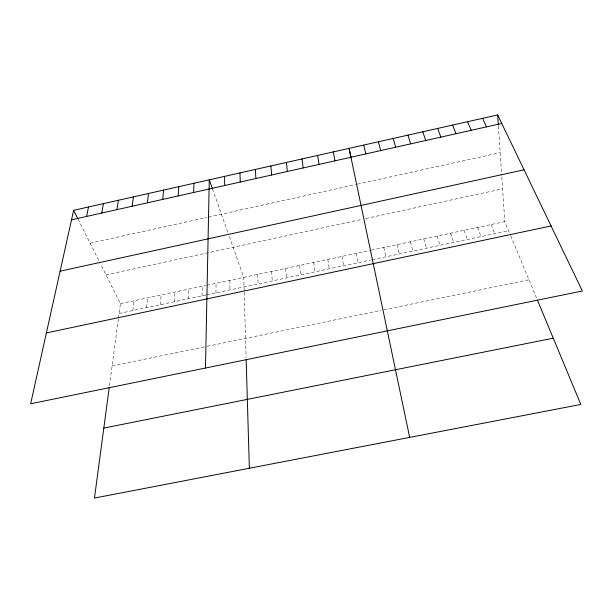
<?xml version="1.0" encoding="UTF-8"?>
<svg xmlns="http://www.w3.org/2000/svg" width="613" height="613" viewBox="0 0 613 613"><rect width="100%" height="100%" fill="white"/><g stroke="black" fill="none" stroke-linecap="round" stroke-linejoin="round"><path stroke-width="0.46" stroke-dasharray="3.06 2.3" d="M215.975 292.899L216.052 283.275M202.014 295.864L202.267 286.217M188.091 298.822L188.528 289.152M174.215 301.772L174.82 292.072M160.376 304.707L161.165 294.991M146.584 307.642L147.541 297.895M132.829 310.561L133.963 300.791M109.474 385.684L118.393 318.906M118.516 318.001L120.432 303.688L100.823 264.563M90.119 243.215L206.65 217.469M208.497 217.063L355.739 184.544M357.517 184.145L500.185 152.637M105.995 274.885L362.053 219.324M365.716 218.527L502.599 188.827M120.432 303.688L205.945 285.428M206.865 285.237L369.593 250.502M371.371 250.119L504.79 221.645L510.33 234.971M119.121 313.473L205.73 295.075M206.665 294.876L371.539 259.858M372.443 259.667L508.575 230.756M112.11 365.969L206.221 346.514M207.156 346.322L381.156 310.347M383.876 309.787L528.973 279.789M78.05 219.14L100.003 262.939M510.683 235.813L536.659 298.278M491.182 224.55L494.783 233.683M477.619 227.446L481.029 236.603M212.466 188.835L228.718 234.825M229.316 236.518L243.744 277.36L244.158 291.374M464.087 230.335L467.321 239.514M450.601 233.208L453.651 242.419M437.153 236.082L440.011 245.315M423.744 238.94L426.426 248.204M410.373 241.798L412.871 251.085M397.04 244.641L399.354 253.951M383.746 247.483L385.884 256.816M356.23 253.353L358 262.739M342.016 256.387L343.594 265.797M327.848 259.414L329.242 268.846M313.726 262.425L314.929 271.888M299.642 265.429L300.661 274.915M285.604 268.425L286.44 277.934M271.613 271.413L272.256 280.946M498.407 125.964L501.695 175.188M501.817 177.042L504.79 221.645M257.659 274.394L258.119 283.949M244.189 292.263L246.104 357.731M229.883 280.325L229.982 289.926"/><path stroke-width="0.92" d="M205.478 368.03L209.278 179.816L212.466 188.835M193.601 192.482L194.007 183.249M178.161 195.945L178.781 186.674M162.774 199.386L163.61 190.091M147.434 202.826L148.492 193.493M109.229 387.546L94.463 498.062L580.817 404.457L537.386 300.025M132.155 206.244L133.419 196.88M116.922 209.661L118.401 200.259M101.743 213.056L103.428 203.623M86.609 216.45L88.51 206.987M73.637 210.328L30.65 403.76L582.35 290.999L497.672 114.938L73.637 210.328L77.652 218.335M71.529 219.822L501.779 123.466M60.112 271.184L524.061 169.809M46.389 332.936L551.072 225.967M103.812 428.096L553.255 338.192M482.6 118.332L486.477 126.899M467.573 121.711L471.221 130.316M452.601 125.083L456.011 133.718M437.667 128.439L440.854 137.113M422.786 131.787L425.751 140.5M407.951 135.121L410.695 143.871M393.163 138.454L395.684 147.227M378.42 141.764L380.719 150.583M363.731 145.074L365.808 153.917M351.103 158.008L349.081 148.369L409.668 437.398M333.334 151.909L334.959 160.828M317.641 155.441L319.036 164.391M302.01 158.959L303.167 167.947M286.424 162.46L287.359 171.487M270.885 165.954L271.597 175.019M497.672 114.938L498.346 125.044M255.406 169.441L255.889 178.536M246.158 359.555L249.353 468.248M239.982 172.912L240.235 182.038M224.603 176.368L224.642 185.532"/></g></svg>
